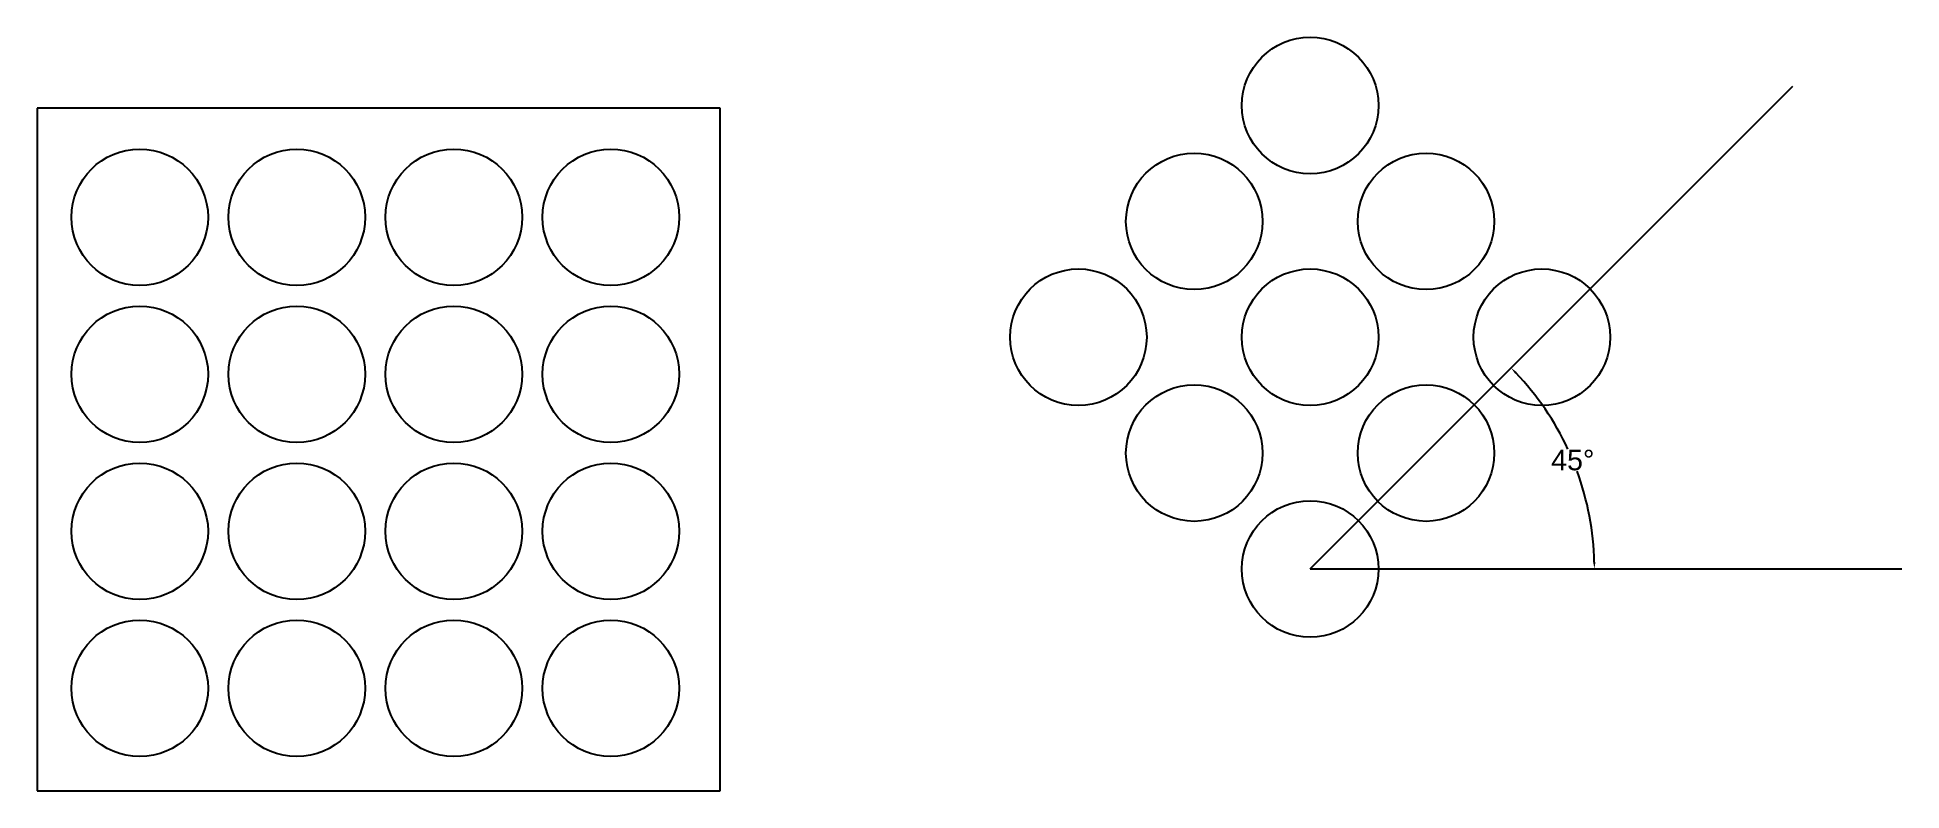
# Model space of a CAD drawing. Header units: inches. Extents: x 17 to 290, y 7 to 117.
import ezdxf

# ---------------------------------------------------------------- set-up
doc = ezdxf.new("R2010")
doc.units = ezdxf.units.IN
doc.header["$MEASUREMENT"] = 0
doc.styles.get("Standard").update_dxf_attribs({"font": 'arial.ttf'})
doc.dimstyles.get("Standard").update_dxf_attribs({"dimtxt": 3, "dimasz": 1, "dimexe": 0.18, "dimexo": 0.0625, "dimgap": 0.09, "dimtad": 0, "dimtih": 1, "dimtoh": 1, "dimdec": 0, "dimzin": 0, "dimdsep": 46, "dimtxsty": 'Standard', "dimcen": 1, "dimse1": 1, "dimse2": 1, "dimadec": 0, "dimazin": 0, "dimtfac": 1, "dimtdec": 0, "dimtofl": 0, "dimtmove": 0, "dimatfit": 3, "dimfxl": 1, "dimtolj": 1, "dimtzin": 0, "dimarcsym": 0})

# ---------------------------------------------------------------- blocks, each defined once
blk = doc.blocks.new('*U1')
blk.add_circle((0, 0), 10)
blk = doc.blocks.new('*U2')
at = {"color": 0, "linetype": 'ByBlock', "lineweight": -2, "transparency": 16777216}
for p in [(0, 69), (23, 69), (46, 69), (69, 69), (0, 46), (23, 46), (46, 46), (69, 46), (0, 23), (23, 23), (46, 23), (69, 23), (0, 0), (23, 0), (46, 0), (69, 0)]:
    blk.add_blockref('*U1', p, dxfattribs=at)
blk = doc.blocks.new('*D9')
at = {"color": 0, "lineweight": -2, "transparency": 16777216}
for start, end in [(24.9288, 43.6236), (1.3764, 20.1131)]:
    blk.add_arc((203.82, 39.53), 41.63, start, end, dxfattribs=at)
at = {"color": 0, "transparency": 16777216}
for points in [[(233.83, 68.14), (234.07, 68.37), (233.25, 68.97)], [(245.6, 40.54), (245.27, 40.53), (245.45, 39.53)]]:
    blk.add_solid(points, dxfattribs=at)
at = {"layer": 'Defpoints', "color": 0, "transparency": 16777216}
for p in [(274.53, 110.25), (244.03, 50.31), (203.82, 39.53), (203.82, 39.53), (290.46, 39.53)]:
    blk.add_point(p, dxfattribs=at)
at = {"color": 0, "transparency": 16777216, "insert": (242.28, 55.47), "char_height": 3, "attachment_point": 5}
blk.add_mtext('\\A1;45°', dxfattribs=at)

msp = doc.modelspace()

# ---------------------------------------------------------------- linework, layer by layer
for p, q in [((203.82, 39.53), (274.53, 110.25)), ((117.41, 107.05), (17.41, 107.05)), ((17.41, 107.05), (17.41, 7.05)), ((117.41, 7.05), (117.41, 107.05)), ((203.82, 39.53), (290.46, 39.53)), ((17.41, 7.05), (117.41, 7.05))]:
    msp.add_line(p, q)
at = {"color": 2, "true_color": 0xf1eb1f}
for centre in [(203.82, 107.42), (186.85, 90.45), (220.79, 90.45), (169.88, 73.48), (203.82, 73.48), (237.76, 73.48), (186.85, 56.51), (220.79, 56.51), (203.82, 39.53)]:
    msp.add_circle(centre, 10, dxfattribs=at)

# ---------------------------------------------------------------- block references
at = {"color": 30, "true_color": 0xf8991e}
msp.add_blockref('*U2', (32.41, 22.05), dxfattribs=at)

# ---------------------------------------------------------------- dimensions: what is measured, and where the dimension line sits
dim = msp.add_angular_dim_2l(base=(244.03, 50.31), line1=((203.82, 39.53), (290.46, 39.53)), line2=((203.82, 39.53), (274.53, 110.25)), dimstyle='Standard')
dim.commit()
dim.dimension.update_dxf_attribs({"geometry": '*D9', "text_midpoint": (242.28, 55.47)})

doc.saveas('drawing.dxf')
